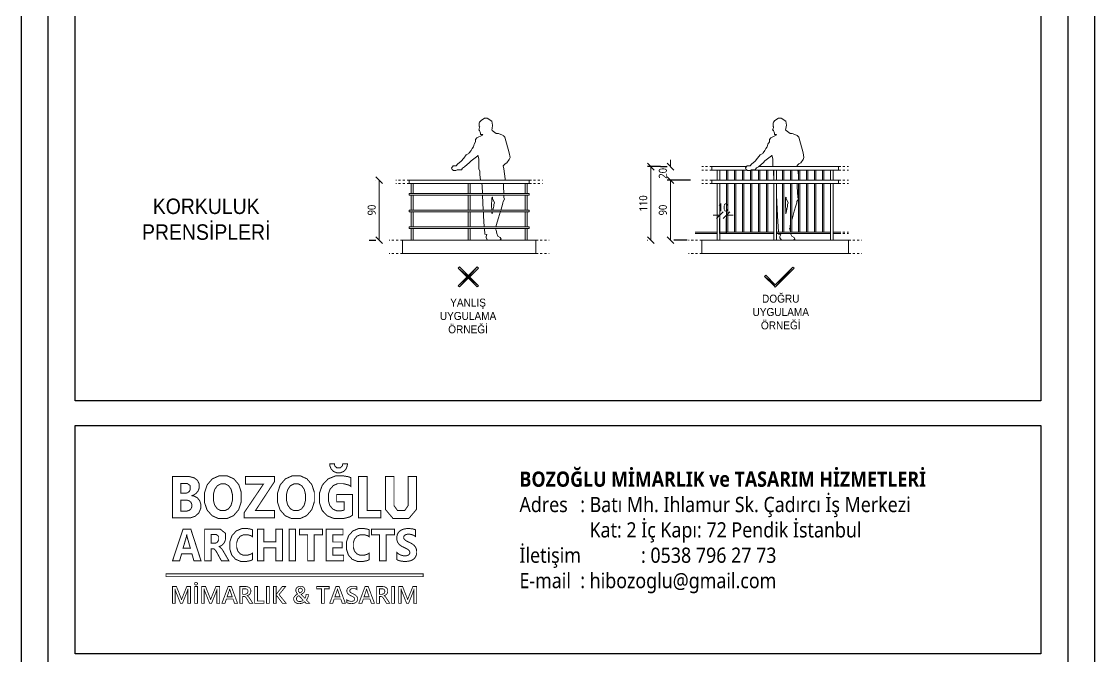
# Model space of a CAD drawing. Header units: metres. Extents: x 14968 to 56958, y -40276 to -31129.
# Drawn here: x 14968 to 16968, y -37368 to -36185 of the extents above; entities that cross this region are included whole.
import ezdxf

# ---------------------------------------------------------------- set-up
doc = ezdxf.new("R2010")
doc.units = ezdxf.units.M
doc.linetypes.add('JIS_02_1.2', pattern=[64.008, 32.004, -32.004])
doc.layers.get('0').update_dxf_attribs({"lineweight": 13})
doc.layers.get('Defpoints').update_dxf_attribs({"lineweight": 9})
for name, color, linetype, lineweight in [('A DUVAR', 7, 'Continuous', 25), ('A TEFRİŞ', 252, 'Continuous', 13), ('A YAZI VAZ', 7, 'Continuous', 13), ('A ÖLÇÜ İÇ YATAY', 2, 'Continuous', 9), ('çerçeve-şablon', 145, 'Continuous', 25)]:
    doc.layers.add(name, color=color, linetype=linetype, lineweight=lineweight)
doc.styles.add('HİB ARİAL .9', font='arial.ttf', dxfattribs={"width": 0.9})
doc.styles.add('HİB GENISO .9', font='GENISO.ttf', dxfattribs={"width": 0.9})
doc.styles.add('HİB Segoe Semilight .95', font='segoeuisl.ttf', dxfattribs={"width": 0.9})
doc.dimstyles.new('HİB', dxfattribs={"dimtxt": 12, "dimasz": 18, "dimexe": 5, "dimexo": 30, "dimgap": 5, "dimtad": 1, "dimdec": 0, "dimzin": 0, "dimdsep": 46, "dimtxsty": 'HİB GENISO .9', "dimblk": 'CLOSEDBLANK', "dimtsz": 5, "dimcen": 0.09, "dimclrd": 256, "dimclre": 256, "dimclrt": 256, "dimadec": 0, "dimazin": 0, "dimtfac": 1, "dimtdec": 4, "dimtix": 1, "dimtofl": 0, "dimtmove": 0, "dimatfit": 3, "dimfxl": 30, "dimfxlon": 1, "dimtvp": 1, "dimtolj": 1, "dimtzin": 0, "dimlwd": -1, "dimlwe": -3, "dimarcsym": 0})

# ---------------------------------------------------------------- blocks, each defined once
blk = doc.blocks.new('*D2176')
at = {"layer": 'A ÖLÇÜ İÇ YATAY', "ltscale": 0.5}
for p, q in [((-180.7, 115), (-170.7, 105)), ((-175.7, 110), (-175.7, 120)), ((-170.7, 85), (-180.7, 95)), ((-175.7, 90), (-175.7, 80))]:
    blk.add_line(p, q, dxfattribs=at)
at = {"layer": 'A ÖLÇÜ İÇ YATAY', "lineweight": -3, "ltscale": 0.5}
for p, q in [((-190.4, 110), (-180.7, 110)), ((-153.9, 90), (-180.7, 90))]:
    blk.add_line(p, q, dxfattribs=at)
at = {"layer": 'Defpoints', "color": 0}
for p in [(-175.7, 110), (-160.4, 110), (-123.9, 90)]:
    blk.add_point(p, dxfattribs=at)
at = {"layer": 'A ÖLÇÜ İÇ YATAY', "ltscale": 0.5, "insert": (-186.9, 100), "char_height": 12, "attachment_point": 5, "rotation": 89.9995, "style": 'HİB Segoe Semilight .95'}
blk.add_mtext('\\A1;20', dxfattribs=at)
blk = doc.blocks.new('_ClosedBlank')
at = {"color": 0, "linetype": 'ByBlock', "lineweight": -2}
for p, q in [((-1, 0.166667), (0, 0)), ((-1, 0.166667), (-1, -0.166667)), ((0, 0), (-1, -0.166667))]:
    blk.add_line(p, q, dxfattribs=at)
blk = doc.blocks.new('*D2177')
at = {"layer": 'A ÖLÇÜ İÇ YATAY', "ltscale": 0.5}
for p, q in [((-170.7, 85), (-180.7, 95)), ((-175.7, 0), (-175.7, 90)), ((-180.7, 5), (-170.7, -5))]:
    blk.add_line(p, q, dxfattribs=at)
at = {"layer": 'A ÖLÇÜ İÇ YATAY', "lineweight": -3, "ltscale": 0.5}
for p, q in [((-145.7, 90), (-180.7, 90)), ((-150.4, 0), (-170.7, 0))]:
    blk.add_line(p, q, dxfattribs=at)
at = {"layer": 'Defpoints', "color": 0}
for p in [(-175.7, 90), (-97, 90), (-180.4, 0)]:
    blk.add_point(p, dxfattribs=at)
at = {"layer": 'A ÖLÇÜ İÇ YATAY', "ltscale": 0.5, "insert": (-186.9, 45), "char_height": 12, "attachment_point": 5, "rotation": 89.9995, "style": 'HİB Segoe Semilight .95'}
blk.add_mtext('\\A1;90', dxfattribs=at)
blk = doc.blocks.new('*D2178')
at = {"layer": 'A ÖLÇÜ İÇ YATAY', "ltscale": 0.5}
for p, q in [((-200.1, 105), (-210.1, 115)), ((-205.1, 0), (-205.1, 110)), ((-210.1, 5), (-200.1, -5))]:
    blk.add_line(p, q, dxfattribs=at)
at = {"layer": 'A ÖLÇÜ İÇ YATAY', "lineweight": -3, "ltscale": 0.5}
for p, q in [((-190.4, 110), (-210.1, 110)), ((-210.4, 0), (-210.1, 0))]:
    blk.add_line(p, q, dxfattribs=at)
at = {"layer": 'Defpoints', "color": 0}
for p in [(-205.1, 110), (-160.4, 110), (-180.4, 0)]:
    blk.add_point(p, dxfattribs=at)
at = {"layer": 'A ÖLÇÜ İÇ YATAY', "ltscale": 0.5, "insert": (-216.3, 55), "char_height": 12, "attachment_point": 5, "rotation": 89.9995, "style": 'HİB Segoe Semilight .95'}
blk.add_mtext('\\A1;110', dxfattribs=at)
blk = doc.blocks.new('*D2179')
at = {"layer": 'A ÖLÇÜ İÇ YATAY', "ltscale": 0.5}
for p, q in [((-101.4, 37.5), (-111.4, 37.5)), ((-106.4, 32.5), (-96.4, 42.5)), ((-86.4, 42.5), (-96.4, 32.5)), ((-91.4, 37.5), (-81.4, 37.5))]:
    blk.add_line(p, q, dxfattribs=at)
at = {"layer": 'A ÖLÇÜ İÇ YATAY', "lineweight": -3, "ltscale": 0.5}
for p, q in [((-101.4, 10), (-101.4, 32.5)), ((-91.4, 10), (-91.4, 32.5))]:
    blk.add_line(p, q, dxfattribs=at)
at = {"layer": 'Defpoints', "color": 0}
for p in [(-101.4, 40), (-91.4, 40), (-91.4, 37.5)]:
    blk.add_point(p, dxfattribs=at)
at = {"layer": 'A ÖLÇÜ İÇ YATAY', "ltscale": 0.5, "insert": (-96.4, 48.8), "char_height": 12, "attachment_point": 5, "style": 'HİB Segoe Semilight .95'}
blk.add_mtext('\\A1;10', dxfattribs=at)
blk = doc.blocks.new('*D2181')
at = {"layer": 'A ÖLÇÜ İÇ YATAY', "ltscale": 0.5}
for p, q in [((-539.6, -95), (-549.6, -85)), ((-544.6, -180), (-544.6, -90)), ((-549.6, -175), (-539.6, -185))]:
    blk.add_line(p, q, dxfattribs=at)
at = {"layer": 'A ÖLÇÜ İÇ YATAY', "lineweight": -3, "ltscale": 0.5}
for p, q in [((-549.6, -90), (-549.6, -90)), ((-559.6, -180), (-549.6, -180))]:
    blk.add_line(p, q, dxfattribs=at)
at = {"layer": 'Defpoints', "color": 0}
for p in [(-544.6, -90), (-519.6, -90), (-529.6, -180)]:
    blk.add_point(p, dxfattribs=at)
at = {"layer": 'A ÖLÇÜ İÇ YATAY', "ltscale": 0.5, "insert": (-555.8, -135), "char_height": 12, "attachment_point": 5, "rotation": 90, "style": 'HİB Segoe Semilight .95'}
blk.add_mtext('\\A1;90', dxfattribs=at)
blk = doc.blocks.new('1A')
at = {"layer": 'A DUVAR', "const_width": 0.726}
for points in [[(16.67, 0), (15.07, 5.27), (7.07, 5.27), (5.49, 0), (0, 0), (8.19, 23.68), (14.2, 23.68), (22.2, 0)], [(38.06, 0), (34.56, 6.09), (34.36, 6.44), (33.99, 7.06), (33.8, 7.33), (33.62, 7.6), (33.26, 8.07), (33.08, 8.26), (32.89, 8.46), (32.51, 8.76), (32.31, 8.86), (32.11, 8.96), (31.67, 9.07), (31.44, 9.07), (30.07, 9.07), (30.07, 0), (25, 0), (25, 23.68), (33.04, 23.68), (37.13, 23.68), (41.22, 20.46), (41.22, 17.24), (41.22, 16.62), (41.04, 15.48), (40.86, 14.95), (40.68, 14.43), (40.17, 13.48), (39.84, 13.06), (39.51, 12.64), (38.72, 11.91), (38.25, 11.61), (37.79, 11.3), (36.75, 10.82), (36.17, 10.65), (36.17, 10.58), (36.42, 10.5), (36.91, 10.23), (37.15, 10.05), (37.38, 9.86), (37.84, 9.43), (38.06, 9.18), (38.28, 8.93), (38.7, 8.4), (38.9, 8.12), (39.1, 7.83), (39.46, 7.27), (39.62, 7), (43.88, 0)], [(57.66, -0.41), (55.67, -0.41), (53.08, -0.41), (49.01, 1.19), (47.53, 2.79), (46.05, 4.39), (44.57, 8.66), (44.57, 11.33), (44.57, 14.17), (46.23, 18.77), (47.9, 20.54), (49.57, 22.31), (53.89, 24.07), (56.55, 24.07), (58.2, 24.07), (60.97, 23.64), (62.1, 23.2), (62.1, 18.06), (60.97, 18.77), (58.4, 19.48), (56.96, 19.48), (55.37, 19.48), (52.82, 18.44), (51.84, 17.39), (50.87, 16.34), (49.9, 13.5), (49.9, 11.71), (49.9, 9.99), (50.82, 7.25), (51.73, 6.23), (52.65, 5.21), (55.12, 4.19), (56.68, 4.19), (58.16, 4.19), (60.87, 4.95), (62.1, 5.71), (62.1, 0.84), (60.87, 0.21)], [(80.41, 0), (80.41, 9.64), (71.09, 9.64), (71.09, 0), (66.03, 0), (66.03, 23.68), (71.09, 23.68), (71.09, 14.23), (80.41, 14.23), (80.41, 23.68), (85.49, 23.68), (85.49, 0)], [(90.64, 0), (90.64, 23.68), (95.7, 23.68), (95.7, 0)], [(110.2, 19.34), (110.2, 0), (105.12, 0), (105.12, 19.34), (98.73, 19.34), (98.73, 23.68), (116.61, 23.68), (116.61, 19.34)], [(119.64, 0), (119.64, 23.68), (132.62, 23.68), (132.62, 19.34), (124.71, 19.34), (124.71, 14.07), (132.07, 14.07), (132.07, 9.74), (124.71, 9.74), (124.71, 4.33), (133.13, 4.33), (133.13, 0)], [(135.33, 8.66), (135.33, 11.33), (135.33, 14.17), (137, 18.77), (138.66, 20.54), (140.33, 22.31), (144.65, 24.07), (147.31, 24.07), (148.96, 24.07), (151.74, 23.64), (152.87, 23.2), (152.87, 18.06), (151.74, 18.77), (149.16, 19.48), (147.72, 19.48), (146.14, 19.48), (143.58, 18.44), (142.61, 17.39), (141.64, 16.34), (140.66, 13.5), (140.66, 11.71), (140.66, 9.99), (141.58, 7.25), (142.5, 6.23), (143.42, 5.21), (145.89, 4.19), (147.44, 4.19), (148.92, 4.19), (151.64, 4.95), (152.87, 5.71), (152.87, 0.84), (151.64, 0.21), (148.42, -0.41), (146.44, -0.41), (143.85, -0.41), (139.78, 1.19), (138.29, 2.79), (136.81, 4.39)], [(166.17, 19.34), (166.17, 0), (161.09, 0), (161.09, 19.34), (154.7, 19.34), (154.7, 23.68), (172.58, 23.68), (172.58, 19.34)], [(175.26, 5.59), (176.74, 4.69), (177.54, 4.38), (178.34, 4.08), (179.96, 3.78), (180.77, 3.78), (181.25, 3.78), (182.09, 3.87), (182.44, 3.96), (182.8, 4.05), (183.4, 4.31), (183.64, 4.47), (183.88, 4.63), (184.23, 5.01), (184.35, 5.23), (184.47, 5.44), (184.59, 5.92), (184.59, 6.18), (184.59, 6.52), (184.4, 7.14), (184.21, 7.41), (184.02, 7.69), (183.51, 8.19), (183.18, 8.42), (182.86, 8.65), (182.08, 9.1), (181.64, 9.31), (181.19, 9.53), (180.22, 9.97), (179.71, 10.19), (178.39, 10.77), (176.42, 12.18), (175.78, 13.01), (175.13, 13.85), (174.48, 15.86), (174.48, 17.04), (174.48, 17.97), (174.84, 19.55), (175.19, 20.22), (175.54, 20.88), (176.5, 21.98), (177.11, 22.41), (177.72, 22.84), (179.13, 23.47), (179.93, 23.67), (180.73, 23.87), (182.42, 24.07), (183.31, 24.07), (184.19, 24.07), (185.75, 23.96), (186.43, 23.85), (187.11, 23.74), (188.36, 23.4), (188.93, 23.17), (188.93, 18.23), (188.65, 18.44), (188.03, 18.8), (187.7, 18.96), (187.37, 19.11), (186.68, 19.37), (186.33, 19.48), (185.97, 19.58), (185.27, 19.73), (184.92, 19.78), (184.57, 19.83), (183.91, 19.88), (183.6, 19.88), (183.17, 19.88), (182.38, 19.79), (182.03, 19.71), (181.68, 19.62), (181.08, 19.38), (180.84, 19.22), (180.59, 19.06), (180.22, 18.69), (180.08, 18.47), (179.95, 18.25), (179.82, 17.76), (179.82, 17.49), (179.82, 17.19), (179.97, 16.66), (180.11, 16.42), (180.26, 16.19), (180.69, 15.74), (180.96, 15.53), (181.24, 15.32), (181.9, 14.91), (182.3, 14.7), (182.69, 14.5), (183.57, 14.08), (184.07, 13.87), (184.74, 13.57), (185.95, 12.94), (186.49, 12.61), (187.03, 12.27), (187.95, 11.52), (188.33, 11.1), (188.72, 10.68), (189.31, 9.71), (189.51, 9.17), (189.71, 8.63), (189.92, 7.37), (189.92, 6.65), (189.92, 5.66), (189.56, 4), (189.21, 3.33), (188.85, 2.65), (187.88, 1.56), (187.27, 1.15), (186.66, 0.73), (185.23, 0.13), (184.42, -0.05), (183.61, -0.23), (181.9, -0.41), (180.99, -0.41), (180.07, -0.41), (178.31, -0.25), (177.47, -0.08), (176.64, 0.08), (175.19, 0.58), (174.58, 0.91), (174.58, 0.91), (174.58, 0.91), (174.58, 6.19)], [(11.5, 17.32), (11.37, 17.77), (11.18, 18.83), (11.12, 19.45), (11, 19.45), (10.96, 18.93), (10.76, 17.9), (10.6, 17.39), (8.16, 9.36), (13.91, 9.36)], [(30.07, 13.09), (32.27, 13.09), (33.08, 13.09), (34.39, 13.59), (34.89, 14.08), (35.39, 14.59), (35.89, 15.84), (35.89, 16.58), (35.89, 18.13), (34.13, 19.68), (32.36, 19.68), (30.07, 19.68)]]:
    blk.add_lwpolyline(points, close=True, dxfattribs=at)
blk = doc.blocks.new('11A')
at = {"layer": 'A DUVAR', "const_width": 0.732}
for points in [[(136.41, 38.74), (135.37, 36.34), (134.44, 35.45), (133.52, 34.56), (131.1, 33.66), (129.6, 33.66), (128.11, 33.66), (125.68, 34.58), (124.74, 35.5), (123.8, 36.42), (122.82, 38.8), (122.78, 40.26), (126.43, 40.26), (126.61, 38.81), (128.23, 37.36), (129.68, 37.36), (131.08, 37.36), (132.67, 38.81), (132.86, 40.26), (136.53, 40.26)], [(0, 30.81), (10.65, 30.81), (13.1, 30.81), (16.87, 29.86), (18.18, 28.92), (19.5, 27.97), (20.82, 25.31), (20.82, 23.59), (20.82, 22.34), (20.02, 20.16), (19.21, 19.23), (18.41, 18.29), (16.37, 16.99), (15.12, 16.63), (15.12, 16.54), (16.68, 16.34), (19.18, 15.12), (20.11, 14.11), (21.05, 13.1), (21.98, 10.64), (21.98, 9.19), (21.98, 7.08), (20.54, 3.72), (19.1, 2.48), (17.66, 1.24), (13.74, 0), (11.25, 0), (0, 0)], [(6.59, 18.39), (9.49, 18.39), (10.51, 18.39), (12.12, 18.91), (12.7, 19.43), (13.29, 19.95), (13.88, 21.39), (13.88, 22.3), (13.88, 24), (11.47, 25.69), (9.06, 25.69), (6.59, 25.69)], [(30.99, 29.07), (36.32, 31.32), (39.63, 31.32), (42.77, 31.32), (47.83, 29.16), (49.77, 27), (51.7, 24.84), (53.63, 19.15), (53.63, 15.62), (53.63, 11.99), (51.63, 6.13), (49.62, 3.91), (47.62, 1.69), (42.39, -0.54), (39.16, -0.54), (36.02, -0.54), (30.9, 1.62), (28.92, 3.77), (26.94, 5.92), (24.96, 11.54), (24.96, 15), (24.96, 18.65), (26.97, 24.55), (28.98, 26.81)], [(37.72, 25.35), (34.96, 23.98), (33.94, 22.61), (32.92, 21.24), (31.9, 17.62), (31.9, 15.36), (31.9, 13.07), (32.92, 9.45), (33.94, 8.12), (34.96, 6.79), (37.63, 5.46), (39.29, 5.46), (40.99, 5.46), (43.7, 6.75), (44.7, 8.05), (45.7, 9.34), (46.7, 12.93), (46.7, 15.23), (46.7, 17.63), (45.73, 21.35), (44.76, 22.69), (43.79, 24.02), (41.13, 25.35), (39.45, 25.35)], [(57.06, 30.81), (79.51, 30.81), (79.51, 26.92), (64.84, 5.63), (79.55, 5.63), (79.55, 0), (55.98, 0), (55.98, 4), (70.98, 25.16), (57.06, 25.16)], [(88.05, 29.07), (93.38, 31.32), (96.7, 31.32), (99.83, 31.32), (104.9, 29.16), (106.83, 27), (108.76, 24.84), (110.7, 19.15), (110.7, 15.62), (110.7, 11.99), (108.69, 6.13), (106.69, 3.91), (104.68, 1.69), (99.45, -0.54), (96.23, -0.54), (93.08, -0.54), (87.96, 1.62), (85.98, 3.77), (84, 5.92), (82.02, 11.54), (82.02, 15), (82.02, 18.65), (84.03, 24.55), (86.04, 26.81)], [(100.76, 6.75), (101.76, 8.05), (102.76, 9.34), (103.76, 12.93), (103.76, 15.23), (103.76, 17.63), (102.79, 21.35), (101.82, 22.69), (100.85, 24.02), (98.2, 25.35), (96.51, 25.35), (94.78, 25.35), (92.02, 23.98), (91, 22.61), (89.98, 21.24), (88.96, 17.62), (88.96, 15.36), (88.96, 13.07), (89.98, 9.45), (91, 8.12), (92.02, 6.79), (94.7, 5.46), (96.35, 5.46), (98.05, 5.46)], [(138.43, 0.76), (133.11, -0.54), (129.92, -0.54), (126.39, -0.54), (120.82, 1.52), (118.79, 3.58), (116.75, 5.63), (114.72, 11.3), (114.72, 14.91), (114.72, 18.54), (116.94, 24.46), (119.17, 26.75), (121.39, 29.03), (127.31, 31.32), (131, 31.32), (133.33, 31.32), (137.43, 30.65), (139.21, 29.97), (139.21, 23.46), (137.51, 24.49), (133.37, 25.52), (130.92, 25.52), (128.87, 25.52), (125.53, 24.12), (124.24, 22.72), (122.95, 21.32), (121.66, 17.57), (121.66, 15.23), (121.66, 12.86), (122.81, 9.18), (123.97, 7.88), (125.13, 6.58), (128.26, 5.28), (130.23, 5.28), (131.41, 5.28), (133.29, 5.64), (133.98, 5.99), (133.98, 12.01), (128.13, 12.01), (128.13, 17.55), (140.58, 17.55), (140.58, 2.06)], [(145.27, 30.81), (151.86, 30.81), (151.86, 5.63), (162.7, 5.63), (162.7, 0), (145.27, 0)], [(166.29, 30.81), (172.9, 30.81), (172.9, 12.93), (172.9, 9.19), (175.68, 5.46), (178.45, 5.46), (181.18, 5.46), (183.9, 9.07), (183.9, 12.67), (183.9, 30.81), (190.5, 30.81), (190.5, 13.34), (190.5, 6.4), (184.35, -0.54), (178.21, -0.54), (172.25, -0.54), (166.29, 6.24), (166.29, 13.02)], [(6.59, 5.11), (10.16, 5.11), (11.31, 5.11), (13.1, 5.67), (13.75, 6.23), (14.39, 6.79), (15.04, 8.31), (15.04, 9.28), (15.04, 10.2), (14.4, 11.65), (13.77, 12.18), (13.13, 12.71), (11.35, 13.23), (10.2, 13.23), (6.59, 13.23)]]:
    blk.add_lwpolyline(points, close=True, dxfattribs=at)
blk = doc.blocks.new('KAPAK LOGOSU')
at = {"layer": 'A DUVAR', "const_width": 0.6}
for points in [[(-4.9, 22.01), (186.9, 22.01), (186.9, 19.91), (-4.9, 19.91)], [(11.37, 0), (11.37, 8.09), (11.37, 8.59), (11.43, 9.8), (11.49, 10.52), (11.45, 10.52), (11.36, 10.11), (11.19, 9.52), (11.11, 9.34), (7.38, 0), (5.95, 0), (2.21, 9.27), (2.14, 9.48), (1.97, 10.1), (1.88, 10.52), (1.85, 10.52), (1.88, 10.15), (1.92, 8.92), (1.92, 8.07), (1.92, 0), (0, 0), (0, 12.5), (2.92, 12.5), (6.21, 4.18), (6.39, 3.7), (6.64, 2.98), (6.69, 2.75), (6.74, 2.75), (6.9, 3.24), (7.16, 3.97), (7.26, 4.21), (10.61, 12.5), (13.42, 12.5), (13.42, 0)], [(17.31, 13.65), (16.93, 13.8), (16.77, 13.94), (16.62, 14.09), (16.46, 14.45), (16.46, 14.66), (16.46, 14.87), (16.61, 15.22), (16.77, 15.37), (16.93, 15.51), (17.31, 15.65), (17.53, 15.65), (17.75, 15.65), (18.13, 15.51), (18.29, 15.37), (18.44, 15.23), (18.6, 14.87), (18.6, 14.66), (18.6, 14.45), (18.44, 14.09), (18.29, 13.95), (18.13, 13.8), (17.75, 13.65), (17.53, 13.65)], [(16.49, 0), (16.49, 12.5), (18.63, 12.5), (18.63, 0)], [(23.92, 9.27), (23.84, 9.48), (23.67, 10.1), (23.59, 10.52), (23.55, 10.52), (23.59, 10.15), (23.62, 8.92), (23.62, 8.07), (23.62, 0), (21.7, 0), (21.7, 12.5), (24.62, 12.5), (27.91, 4.18), (28.1, 3.7), (28.34, 2.98), (28.4, 2.75), (28.44, 2.75), (28.6, 3.24), (28.86, 3.97), (28.96, 4.21), (32.31, 12.5), (35.13, 12.5), (35.13, 0), (33.07, 0), (33.07, 8.09), (33.07, 8.59), (33.13, 9.8), (33.19, 10.52), (33.16, 10.52), (33.06, 10.11), (32.89, 9.52), (32.82, 9.34), (29.09, 0), (27.66, 0)], [(46.2, 0), (45.07, 3.18), (40.16, 3.18), (39.08, 0), (36.81, 0), (41.49, 12.5), (43.83, 12.5), (48.47, 0)], [(42.79, 9.86), (42.75, 9.98), (42.67, 10.37), (42.62, 10.64), (42.59, 10.64), (42.55, 10.39), (42.46, 10), (42.41, 9.86), (40.7, 4.87), (44.52, 4.87)], [(57.42, 0), (55.43, 3.35), (55.29, 3.58), (55.03, 3.97), (54.9, 4.14), (54.77, 4.3), (54.51, 4.57), (54.38, 4.67), (54.24, 4.78), (53.95, 4.93), (53.8, 4.98), (53.64, 5.03), (53.29, 5.07), (53.09, 5.07), (52.26, 5.07), (52.26, 0), (50.19, 0), (50.19, 12.5), (54.3, 12.5), (54.74, 12.5), (55.55, 12.39), (55.92, 12.29), (56.3, 12.19), (56.94, 11.87), (57.21, 11.66), (57.49, 11.45), (57.92, 10.92), (58.07, 10.6), (58.23, 10.29), (58.38, 9.55), (58.38, 9.13), (58.38, 8.79), (58.28, 8.19), (58.19, 7.91), (58.09, 7.63), (57.81, 7.14), (57.63, 6.93), (57.45, 6.71), (57.01, 6.34), (56.76, 6.19), (56.5, 6.04), (55.93, 5.8), (55.61, 5.72), (55.61, 5.68), (55.78, 5.59), (56.08, 5.38), (56.2, 5.26), (56.33, 5.14), (56.57, 4.91), (56.68, 4.79), (56.8, 4.66), (57.02, 4.39), (57.13, 4.23), (57.24, 4.08), (57.49, 3.72), (57.62, 3.51), (59.85, 0)], [(52.26, 6.76), (53.98, 6.76), (54.22, 6.76), (54.66, 6.83), (54.87, 6.9), (55.07, 6.98), (55.42, 7.19), (55.57, 7.33), (55.72, 7.47), (55.95, 7.81), (56.03, 8.01), (56.11, 8.21), (56.2, 8.66), (56.2, 8.91), (56.2, 9.36), (55.91, 10.06), (55.63, 10.31), (55.35, 10.56), (54.53, 10.82), (54, 10.82), (52.26, 10.82)], [(61.3, 0), (61.3, 12.5), (63.38, 12.5), (63.38, 1.75), (68.22, 1.75), (68.22, 0)], [(70.02, 0), (70.02, 12.5), (72.15, 12.5), (72.15, 0)], [(81.99, 0), (77.64, 5.72), (77.52, 5.88), (77.37, 6.1), (77.34, 6.15), (77.31, 6.15), (77.31, 0), (75.23, 0), (75.23, 12.5), (77.31, 12.5), (77.31, 6.62), (77.34, 6.62), (77.39, 6.72), (77.54, 6.93), (77.64, 7.05), (81.83, 12.5), (84.31, 12.5), (79.41, 6.5), (84.69, 0)], [(93.17, -0.1), (92.8, 0.03), (92.42, 0.15), (91.77, 0.49), (91.5, 0.72), (91.23, 0.94), (90.82, 1.48), (90.67, 1.8), (90.53, 2.11), (90.38, 2.81), (90.38, 3.19), (90.38, 4.27), (91.81, 6.08), (93.24, 6.82), (92.58, 7.63), (91.92, 9.08), (91.92, 9.71), (91.92, 10.04), (92.05, 10.64), (92.18, 10.91), (92.31, 11.19), (92.67, 11.66), (92.9, 11.86), (93.13, 12.06), (93.68, 12.37), (94, 12.48), (94.32, 12.6), (95.02, 12.71), (95.4, 12.71), (95.76, 12.71), (96.42, 12.61), (96.71, 12.51), (97.01, 12.41), (97.51, 12.13), (97.72, 11.95), (97.93, 11.77), (98.25, 11.35), (98.37, 11.1), (98.48, 10.85), (98.59, 10.32), (98.59, 10.03), (98.59, 9.75), (98.52, 9.24), (98.45, 9.01), (98.38, 8.78), (98.15, 8.35), (97.99, 8.15), (97.83, 7.95), (97.41, 7.57), (97.15, 7.38), (96.89, 7.2), (96.26, 6.83), (95.88, 6.65), (96.23, 6.28), (96.92, 5.54), (97.27, 5.18), (97.62, 4.81), (98.33, 4.07), (98.7, 3.7), (98.79, 3.84), (98.96, 4.16), (99.03, 4.33), (99.11, 4.51), (99.24, 4.87), (99.29, 5.06), (99.35, 5.26), (99.43, 5.65), (99.46, 5.86), (99.49, 6.06), (99.52, 6.46), (99.52, 6.66), (101.29, 6.66), (101.29, 5.46), (100.54, 3.36), (99.78, 2.47), (99.97, 2.26), (100.47, 1.74), (100.77, 1.44), (101.07, 1.13), (101.77, 0.41), (102.17, -0.01), (99.6, -0.01), (98.46, 1.2), (98.27, 1.04), (97.86, 0.74), (97.63, 0.61), (97.4, 0.47), (96.92, 0.25), (96.66, 0.16), (96.41, 0.07), (95.88, -0.07), (95.6, -0.12), (95.33, -0.17), (94.77, -0.22), (94.5, -0.22), (94.02, -0.22)], [(93.85, 10.22), (93.79, 9.91), (93.79, 9.74), (93.79, 9.34), (94.36, 8.3), (94.93, 7.66), (95.85, 8.13), (96.77, 9.24), (96.77, 9.88), (96.77, 10.02), (96.72, 10.29), (96.66, 10.42), (96.61, 10.54), (96.46, 10.76), (96.37, 10.86), (96.28, 10.95), (96.06, 11.1), (95.94, 11.15), (95.82, 11.21), (95.56, 11.26), (95.42, 11.26), (95.24, 11.26), (94.9, 11.21), (94.75, 11.15), (94.6, 11.1), (94.34, 10.94), (94.24, 10.84), (94.13, 10.74), (93.97, 10.49), (93.91, 10.36)], [(113.15, 10.74), (113.15, 0), (111.07, 0), (111.07, 10.74), (107.49, 10.74), (107.49, 12.5), (116.74, 12.5), (116.74, 10.74)], [(126.56, 0), (125.44, 3.18), (120.52, 3.18), (119.44, 0), (117.18, 0), (121.86, 12.5), (124.19, 12.5), (128.84, 0)], [(123.16, 9.86), (123.12, 9.98), (123.03, 10.37), (122.99, 10.64), (122.95, 10.64), (122.92, 10.39), (122.83, 10), (122.78, 9.86), (121.06, 4.87), (124.89, 4.87)], [(129.98, 2.63), (130.12, 2.5), (130.47, 2.27), (130.66, 2.16), (130.86, 2.06), (131.28, 1.88), (131.51, 1.81), (131.73, 1.74), (132.17, 1.63), (132.39, 1.59), (132.62, 1.55), (133.03, 1.51), (133.21, 1.51), (133.87, 1.51), (134.84, 1.73), (135.16, 1.94), (135.48, 2.16), (135.8, 2.79), (135.8, 3.21), (135.8, 3.43), (135.7, 3.82), (135.59, 3.98), (135.48, 4.14), (135.18, 4.44), (134.99, 4.58), (134.8, 4.71), (134.35, 4.97), (134.09, 5.09), (133.83, 5.22), (133.27, 5.48), (132.98, 5.61), (132.66, 5.78), (132.07, 6.13), (131.79, 6.3), (131.52, 6.48), (131.04, 6.86), (130.84, 7.07), (130.64, 7.28), (130.32, 7.76), (130.2, 8.03), (130.09, 8.29), (129.97, 8.92), (129.97, 9.27), (129.97, 9.71), (130.17, 10.48), (130.37, 10.8), (130.57, 11.13), (131.09, 11.66), (131.41, 11.88), (131.74, 12.09), (132.48, 12.4), (132.89, 12.5), (133.31, 12.61), (134.15, 12.71), (134.58, 12.71), (135.56, 12.71), (136.99, 12.49), (137.44, 12.26), (137.44, 10.22), (136.91, 10.6), (135.54, 10.98), (134.7, 10.98), (134.47, 10.98), (134.01, 10.94), (133.78, 10.9), (133.56, 10.85), (133.15, 10.71), (132.97, 10.61), (132.78, 10.51), (132.49, 10.25), (132.38, 10.09), (132.26, 9.94), (132.15, 9.56), (132.15, 9.34), (132.15, 9.13), (132.24, 8.76), (132.32, 8.61), (132.41, 8.46), (132.67, 8.18), (132.83, 8.05), (133, 7.93), (133.41, 7.68), (133.65, 7.56), (133.9, 7.44), (134.46, 7.18), (134.77, 7.04), (135.1, 6.87), (135.72, 6.52), (136.01, 6.33), (136.3, 6.14), (136.81, 5.73), (137.03, 5.5), (137.25, 5.27), (137.6, 4.77), (137.72, 4.49), (137.85, 4.22), (137.98, 3.59), (137.98, 3.23), (137.98, 2.76), (137.79, 1.96), (137.6, 1.63), (137.41, 1.3), (136.89, 0.77), (136.57, 0.57), (136.24, 0.36), (135.49, 0.07), (135.07, -0.03), (134.65, -0.12), (133.75, -0.21), (133.28, -0.21), (133.13, -0.21), (132.74, -0.19), (132.51, -0.16), (132.28, -0.14), (131.81, -0.07), (131.58, -0.02), (131.34, 0.02), (130.88, 0.14), (130.67, 0.2), (130.46, 0.27), (130.11, 0.41), (129.98, 0.5)], [(148.27, 0), (147.14, 3.18), (142.23, 3.18), (141.15, 0), (138.88, 0), (143.56, 12.5), (145.9, 12.5), (150.54, 0)], [(144.86, 9.86), (144.82, 9.98), (144.74, 10.37), (144.69, 10.64), (144.66, 10.64), (144.62, 10.39), (144.53, 10), (144.48, 9.86), (142.77, 4.87), (146.59, 4.87)], [(159.49, 0), (157.5, 3.35), (157.36, 3.58), (157.1, 3.97), (156.97, 4.14), (156.84, 4.3), (156.58, 4.57), (156.45, 4.67), (156.31, 4.78), (156.02, 4.93), (155.87, 4.98), (155.71, 5.03), (155.36, 5.07), (155.16, 5.07), (154.33, 5.07), (154.33, 0), (152.26, 0), (152.26, 12.5), (156.37, 12.5), (156.81, 12.5), (157.62, 12.39), (157.99, 12.29), (158.37, 12.19), (159.01, 11.87), (159.28, 11.66), (159.56, 11.45), (159.99, 10.92), (160.14, 10.6), (160.3, 10.29), (160.45, 9.55), (160.45, 9.13), (160.45, 8.79), (160.35, 8.19), (160.26, 7.91), (160.16, 7.63), (159.88, 7.14), (159.7, 6.93), (159.52, 6.71), (159.08, 6.34), (158.83, 6.19), (158.57, 6.04), (158, 5.8), (157.68, 5.72), (157.68, 5.68), (157.85, 5.59), (158.15, 5.38), (158.27, 5.26), (158.4, 5.14), (158.64, 4.91), (158.75, 4.79), (158.87, 4.66), (159.09, 4.39), (159.2, 4.23), (159.31, 4.08), (159.56, 3.72), (159.69, 3.51), (161.92, 0)], [(154.33, 6.76), (156.05, 6.76), (156.29, 6.76), (156.73, 6.83), (156.94, 6.9), (157.14, 6.98), (157.49, 7.19), (157.64, 7.33), (157.79, 7.47), (158.02, 7.81), (158.1, 8.01), (158.18, 8.21), (158.27, 8.66), (158.27, 8.91), (158.27, 9.36), (157.98, 10.06), (157.7, 10.31), (157.42, 10.56), (156.6, 10.82), (156.07, 10.82), (154.33, 10.82)], [(163.36, 0), (163.36, 12.5), (165.5, 12.5), (165.5, 0)], [(179.94, 0), (179.94, 8.09), (179.94, 8.59), (180, 9.8), (180.06, 10.52), (180.03, 10.52), (179.93, 10.11), (179.76, 9.52), (179.69, 9.34), (175.96, 0), (174.53, 0), (170.79, 9.27), (170.71, 9.48), (170.55, 10.1), (170.46, 10.52), (170.42, 10.52), (170.46, 10.15), (170.49, 8.92), (170.49, 8.07), (170.49, 0), (168.58, 0), (168.58, 12.5), (171.5, 12.5), (174.78, 4.18), (174.97, 3.7), (175.21, 2.98), (175.27, 2.75), (175.31, 2.75), (175.48, 3.24), (175.74, 3.97), (175.84, 4.21), (179.18, 12.5), (182, 12.5), (182, 0)], [(93.74, 5.49), (93.05, 4.96), (92.83, 4.67), (92.62, 4.39), (92.41, 3.73), (92.41, 3.35), (92.41, 3.12), (92.5, 2.7), (92.58, 2.51), (92.67, 2.33), (92.9, 2.01), (93.05, 1.88), (93.2, 1.75), (93.55, 1.55), (93.75, 1.48), (93.95, 1.41), (94.39, 1.34), (94.63, 1.34), (95.45, 1.34), (96.84, 1.84), (97.41, 2.34), (96.9, 2.86), (95.3, 4.56), (94.22, 5.74)]]:
    blk.add_lwpolyline(points, close=True, dxfattribs=at)
at = {"layer": 'A DUVAR', "xscale": 0.954980113387784, "zscale": 0.954980113387784, "rotation": 359.9999999999997}
blk.add_blockref('11A', (0, 63.61), dxfattribs=at)
at = {"layer": 'A DUVAR', "xscale": 0.9583045422750148, "zscale": 0.9583045422750147}
blk.add_blockref('1A', (0, 31.61), dxfattribs=at)
blk = doc.blocks.new('Man 2')
at = {"layer": 'A TEFRİŞ', "linetype": 'Continuous'}
for p, q in [((-20.8, 169.6), (-21.6, 170.4)), ((-21, 164.5), (-21.2, 164.4)), ((-2.8, 165.4), (-2.4, 167.3)), ((-2, 164.2), (-2.8, 165.4)), ((2, 161.2), (-2, 164.2)), ((3.9, 159.7), (2, 161.2)), ((7.2, 159.7), (3.9, 159.7)), ((11, 158.2), (7.2, 159.7)), ((14.7, 156.7), (11, 158.2)), ((15.5, 155.7), (14.7, 156.7)), ((-23.9, 126.2), (-33.8, 118.8)), ((-56.7, 104.3), (-54.6, 105.4)), ((-2, 64.2), (-1.8, 64.4)), ((-2.4, 39.2), (-2.7, 40.4)), ((2.9, 16.8), (2.9, 17.3))]:
    blk.add_line(p, q, dxfattribs=at)
for points in [[(-2.4, 167.3), (-1.6, 172.4), (-2.5, 178.3), (-9.6, 182.7), (-13.7, 182.7), (-18.8, 179.4), (-21.2, 176.5), (-21.6, 175.3), (-21.6, 170.4)], [(-21.2, 164.4), (-19.6, 160), (-19.6, 158.2), (-16.3, 158.2), (-16.8, 157.1), (-25.1, 153), (-27, 150.8), (-27, 147.1), (-29.4, 143.8), (-30.4, 139.7), (-32.3, 137.3), (-33.9, 134), (-36.4, 130.5), (-37.1, 129.7), (-41, 127.6), (-44.8, 122.9), (-48.5, 118.4), (-54.2, 113.9), (-56.2, 111.2)], [(-20.8, 169.6), (-21, 168.5), (-22.3, 164.9), (-21, 164.5)], [(15.5, 155.7), (16.8, 154.2), (23.3, 130.7), (24.7, 123.6), (23.3, 120.5), (19.8, 115.8), (17.2, 114.4), (14.3, 111.5), (14.6, 110)], [(-33.8, 118.8), (-36.1, 116.2), (-43.6, 109.9), (-46.5, 108), (-48.3, 105.3), (-51.2, 105.2), (-54.2, 105.2), (-54.6, 105.4)], [(-21.9, 110), (-21.9, 121.6), (-23.5, 127.1), (-23.9, 126.2)], [(-56.2, 111.2), (-60.6, 111.2), (-63.2, 108), (-62, 105.9), (-60, 104.5), (-56.7, 104.1), (-56.7, 104.3)], [(-20.4, 94.9), (-20.9, 98.3), (-20.9, 103.4), (-21.3, 105)], [(15.4, 105), (16.6, 97.2)], [(-19.8, 90), (-19.8, 90)], [(14.6, 85), (14.6, 80.1), (15.5, 63.7), (16.3, 61.1), (14.1, 57.8), (13.9, 56), (12.7, 51.1), (10.2, 43.1), (7.4, 33.3), (6.6, 30.4)], [(-13.5, 12), (-15.1, 36.4), (-16.4, 67.2)], [(-2, 64.2), (-2.8, 63.3), (-3, 50.1), (-2.7, 46.4), (-2.7, 40.4)], [(-1.8, 64.4), (-1.8, 62.3), (1.2, 56), (0.1, 53.5), (0.1, 50.9), (-2.4, 39.2)], [(4.6, 23.8), (4, 21.9), (4, 17.4), (2.9, 17.3)], [(4.4, 12), (3.9, 14.9), (2.9, 16.8)], [(-10.2, 8.2), (-13.3, 9), (-13.4, 10)], [(-10.2, 8.2), (-11.4, 5.5), (-11.4, 3.5), (-9.2, 0), (-5.1, 0), (0, 0), (8.6, 0), (11.2, 1.6), (10, 3.7), (6.5, 6.1), (4.7, 9.8), (4.7, 10)]]:
    blk.add_lwpolyline(points, dxfattribs=at)
at = {"layer": 'A YAZI VAZ', "linetype": 'JIS_02_1.2', "ltscale": 0.1}
for p, q in [((-113.4, 110), (-128.4, 110)), ((-113.4, 105), (-128.4, 105)), ((76.6, 110), (91.6, 110)), ((76.6, 105), (91.6, 105)), ((-113.4, 90), (-128.4, 90)), ((-113.4, 85), (-128.4, 85)), ((76.6, 90), (91.6, 90)), ((76.6, 85), (91.6, 85)), ((76.6, 12), (91.6, 12)), ((76.6, 10), (91.6, 10)), ((-128.4, 0), (-148.4, 0)), ((91.6, 0), (111.6, 0)), ((-128.4, -20), (-148.4, -20)), ((91.6, -20), (111.6, -20))]:
    blk.add_line(p, q, dxfattribs=at)
at = {"layer": 'A YAZI VAZ', "ltscale": 0.5}
for p, q in [((-138.4, 12), (-105.4, 12)), ((-138.4, 10), (-105.4, 10)), ((-101.4, 12), (-20.4, 12)), ((-101.4, 10), (-20.4, 10)), ((-16.4, 12), (64.6, 12)), ((-16.4, 10), (64.6, 10)), ((68.6, 12), (76.6, 12)), ((68.6, 10), (76.6, 10)), ((8.1, -40.4), (-18.4, -70.5)), ((-34.3, -54.6), (-18.4, -66.9))]:
    blk.add_line(p, q, dxfattribs=at)
for points in [[(-60.8, 105), (-113.4, 105), (-113.4, 110), (-61.6, 110)], [(-43.5, 110), (76.6, 110), (76.6, 105), (-55.4, 105)]]:
    blk.add_lwpolyline(points, dxfattribs=at)
for points in [[(-101.4, 105), (-101.4, 90), (-105.4, 90), (-105.4, 105)], [(-89.4, 105), (-89.4, 90), (-91.4, 90), (-91.4, 105)], [(-77.4, 105), (-77.4, 90), (-79.4, 90), (-79.4, 105)], [(-65.4, 105), (-65.4, 90), (-67.4, 90), (-67.4, 105)], [(-53.4, 105), (-53.4, 90), (-55.4, 90), (-55.4, 105)], [(-41.4, 105), (-41.4, 90), (-43.4, 90), (-43.4, 105)], [(-29.4, 105), (-29.4, 90), (-31.4, 90), (-31.4, 105)], [(-16.4, 105), (-16.4, 90), (-20.4, 90), (-20.4, 105)], [(-5.4, 105), (-5.4, 90), (-7.4, 90), (-7.4, 105)], [(6.6, 105), (6.6, 90), (4.6, 90), (4.6, 105)], [(18.6, 105), (18.6, 90), (16.6, 90), (16.6, 105)], [(30.6, 105), (30.6, 90), (28.6, 90), (28.6, 105)], [(42.6, 105), (42.6, 90), (40.6, 90), (40.6, 105)], [(54.6, 105), (54.6, 90), (52.6, 90), (52.6, 105)], [(68.6, 105), (68.6, 90), (64.6, 90), (64.6, 105)], [(-113.4, 90), (76.6, 90), (76.6, 85), (-113.4, 85)], [(-101.4, 85), (-101.4, 0), (-105.4, 0), (-105.4, 85)], [(-89.4, 85), (-89.4, 12), (-91.4, 12), (-91.4, 85)], [(-77.4, 85), (-77.4, 12), (-79.4, 12), (-79.4, 85)], [(-65.4, 85), (-65.4, 12), (-67.4, 12), (-67.4, 85)], [(-53.4, 85), (-53.4, 12), (-55.4, 12), (-55.4, 85)], [(-41.4, 85), (-41.4, 12), (-43.4, 12), (-43.4, 85)], [(-29.4, 85), (-29.4, 12), (-31.4, 12), (-31.4, 85)], [(-16.4, 85), (-16.4, 0), (-20.4, 0), (-20.4, 85)], [(-5.4, 85), (-5.4, 12), (-7.4, 12), (-7.4, 85)], [(6.6, 85), (6.6, 12), (4.6, 12), (4.6, 85)], [(18.6, 85), (18.6, 12), (16.6, 12), (16.6, 85)], [(30.6, 85), (30.6, 12), (28.6, 12), (28.6, 85)], [(42.6, 85), (42.6, 12), (40.6, 12), (40.6, 85)], [(54.6, 85), (54.6, 12), (52.6, 12), (52.6, 85)], [(68.6, 85), (68.6, 0), (64.6, 0), (64.6, 85)], [(-128.4, 0), (91.6, 0), (91.6, -20), (-128.4, -20)], [(9.9, -42.2), (-18.4, -70.5), (-20.2, -68.7), (8.1, -40.4)], [(-32.5, -52.8), (-18.4, -66.9), (-20.2, -68.7), (-34.3, -54.6)]]:
    blk.add_lwpolyline(points, close=True, dxfattribs=at)
at = {"layer": 'A YAZI VAZ', "ltscale": 100, "insert": (-63.5, -81.8), "char_height": 12, "width": 106.811, "attachment_point": 1, "rotation": 359.9995, "style": 'HİB ARİAL .9'}
blk.add_mtext('\\pxqc;DOĞRU\\PUYGULAMA\\PÖRNEĞİ\\P\\pxqj;', dxfattribs=at)
at = {"layer": 'A ÖLÇÜ İÇ YATAY', "ltscale": 0.5}
for base, p1, p2, picture, middle in [((-205.1, 110), (-180.4, 0), (-160.4, 110), '*D2178', (-216.3, 55)), ((-175.7, 110), (-123.9, 90), (-160.4, 110), '*D2176', (-186.9, 100)), ((-175.7, 90), (-180.4, 0), (-97, 90), '*D2177', (-186.9, 45))]:
    dim = blk.add_linear_dim(base=base, p1=p1, p2=p2, angle=89.9995, dimstyle='HİB', override={"dimtxt": 12, "dimtxsty": 'HİB Segoe Semilight .95'}, dxfattribs=at)
    dim.commit()
    dim.dimension.update_dxf_attribs({"geometry": picture, "text_midpoint": middle})
dim = blk.add_linear_dim(base=(-91.4, 37.5), p1=(-101.4, 40), p2=(-91.4, 40), dimstyle='HİB', override={"dimtxt": 12, "dimtxsty": 'HİB Segoe Semilight .95'}, dxfattribs=at)
dim.commit()
dim.dimension.update_dxf_attribs({"geometry": '*D2179', "text_midpoint": (-96.4, 48.8)})
blk = doc.blocks.new('Man 01')
at = {"layer": 'A TEFRİŞ', "linetype": 'Continuous'}
for p, q in [((-393.7, -10.4), (-394.6, -9.6)), ((-393.9, -15.5), (-394.1, -15.6)), ((-375.7, -14.6), (-375.3, -12.7)), ((-374.9, -15.8), (-375.7, -14.6)), ((-371, -18.8), (-374.9, -15.8)), ((-369, -20.3), (-371, -18.8)), ((-365.7, -20.3), (-369, -20.3)), ((-362, -21.8), (-365.7, -20.3)), ((-358.2, -23.3), (-362, -21.8)), ((-357.4, -24.3), (-358.2, -23.3)), ((-396.8, -53.8), (-406.7, -61.2)), ((-429.6, -75.7), (-427.5, -74.6)), ((-374.9, -115.7), (-374.7, -115.6)), ((-375.3, -140.8), (-375.6, -139.6)), ((-370, -163.2), (-370, -162.7))]:
    blk.add_line(p, q, dxfattribs=at)
for points in [[(-375.3, -12.7), (-374.5, -7.6), (-375.5, -1.7), (-382.5, 2.7), (-386.6, 2.7), (-391.7, -0.6), (-394.1, -3.5), (-394.6, -4.7), (-394.6, -9.6)], [(-394.1, -15.6), (-392.5, -20), (-392.5, -21.8), (-389.2, -21.8), (-389.8, -22.9), (-398, -27), (-400, -29.2), (-400, -32.9), (-402.3, -36.2), (-403.3, -40.3), (-405.2, -42.7), (-406.8, -46), (-409.4, -49.5), (-410, -50.3), (-414, -52.4), (-417.7, -57.1), (-421.4, -61.6), (-427.1, -66.1), (-429.2, -68.8)], [(-393.7, -10.4), (-393.9, -11.5), (-395.3, -15.1), (-393.9, -15.5)], [(-357.4, -24.3), (-356.1, -25.8), (-349.6, -49.3), (-348.2, -56.4), (-349.6, -59.5), (-353.1, -64.2), (-355.7, -65.6), (-358.6, -68.5), (-357.8, -73), (-355.5, -88.3), (-355.5, -90)], [(-406.7, -61.2), (-409.1, -63.8), (-416.5, -70.1), (-419.4, -72), (-421.2, -74.7), (-424.1, -74.8), (-427.1, -74.8), (-427.5, -74.6)], [(-392.7, -90), (-393.8, -81.7), (-393.8, -76.6), (-394.9, -73), (-394.9, -58.4), (-396.4, -52.9), (-396.8, -53.8)], [(-429.2, -68.8), (-433.6, -68.8), (-436.1, -72), (-434.9, -74.1), (-433, -75.5), (-429.6, -75.9), (-429.6, -75.7)], [(-389.5, -110), (-390, -98.5), (-390.8, -95.4), (-391.4, -95)], [(-358.3, -95), (-358.3, -99.9), (-357.8, -110)], [(-388.4, -135), (-389.4, -112.5)], [(-357.7, -112.5), (-357.4, -116.3), (-356.7, -118.9), (-358.8, -122.2), (-359, -124), (-360.2, -128.9), (-362.1, -135)], [(-374.9, -115.7), (-375.8, -116.7), (-375.9, -129.9), (-375.6, -133.6), (-375.6, -135)], [(-374.7, -115.6), (-374.7, -117.7), (-371.7, -124), (-372.8, -126.5), (-372.8, -129.1), (-374.1, -135)], [(-387, -160), (-388, -143.6), (-388.3, -137.5)], [(-375.6, -137.5), (-375.6, -139.6)], [(-374.6, -137.5), (-375.3, -140.8)], [(-362.7, -136.9), (-365.5, -146.7), (-368.9, -158.1), (-368.9, -160)], [(-383.1, -171.8), (-386.2, -171), (-386.8, -162.5)], [(-383.1, -171.8), (-384.3, -174.5), (-384.3, -176.5), (-382.1, -180), (-378, -180), (-372.9, -180), (-364.3, -180), (-361.8, -178.4), (-362.9, -176.3), (-366.5, -173.9), (-368.2, -170.2), (-369, -165.1), (-370, -163.2)], [(-368.9, -162.5), (-368.9, -162.6), (-370, -162.7)]]:
    blk.add_lwpolyline(points, dxfattribs=at)
at = {"layer": 'A YAZI VAZ', "linetype": 'JIS_02_1.2', "ltscale": 0.1}
for p, q in [((-499.6, -90), (-519.6, -90)), ((-499.6, -95), (-519.6, -95)), ((-319.6, -90), (-299.6, -90)), ((-319.6, -95), (-299.6, -95)), ((-509.6, -180), (-529.6, -180)), ((-309.6, -180), (-289.6, -180)), ((-509.6, -200), (-529.6, -200)), ((-309.6, -200), (-289.6, -200))]:
    blk.add_line(p, q, dxfattribs=at)
at = {"layer": 'A YAZI VAZ', "ltscale": 0.5}
for p, q in [((-425.9, -221.9), (-395.8, -248.5)), ((-397.6, -220.2), (-424.1, -250.2))]:
    blk.add_line(p, q, dxfattribs=at)
for points in [[(-499.6, -90), (-319.6, -90), (-319.6, -95), (-499.6, -95)], [(-499.6, -110), (-319.6, -110), (-319.6, -112.5), (-499.6, -112.5)], [(-499.6, -135), (-319.6, -135), (-319.6, -137.5), (-499.6, -137.5)], [(-499.6, -160), (-319.6, -160), (-319.6, -162.5), (-499.6, -162.5)], [(-509.6, -180), (-309.6, -180), (-309.6, -200), (-509.6, -200)], [(-424.1, -220.2), (-395.8, -248.5), (-397.6, -250.2), (-425.9, -221.9)], [(-395.8, -221.9), (-424.1, -250.2), (-425.9, -248.5), (-397.6, -220.2)]]:
    blk.add_lwpolyline(points, close=True, dxfattribs=at)
for points in [[(-496.6, -110), (-496.6, -95), (-493.6, -95), (-493.6, -110)], [(-411.1, -110), (-411.1, -95), (-408.1, -95), (-408.1, -110)], [(-322.6, -110), (-322.6, -95), (-325.6, -95), (-325.6, -110)], [(-496.6, -135), (-496.6, -112.5)], [(-493.6, -112.5), (-493.6, -135)], [(-411.1, -135), (-411.1, -112.5)], [(-408.1, -112.5), (-408.1, -135)], [(-325.6, -112.5), (-325.6, -135)], [(-322.6, -135), (-322.6, -112.5)], [(-496.6, -160), (-496.6, -137.5)], [(-493.6, -137.5), (-493.6, -160)], [(-411.1, -160), (-411.1, -137.5)], [(-408.1, -137.5), (-408.1, -160)], [(-325.6, -137.5), (-325.6, -160)], [(-322.6, -160), (-322.6, -137.5)], [(-493.6, -162.5), (-493.6, -180), (-496.6, -180), (-496.6, -162.5)], [(-408.1, -162.5), (-408.1, -180), (-411.1, -180), (-411.1, -162.5)], [(-325.6, -162.5), (-325.6, -180), (-322.6, -180), (-322.6, -162.5)]]:
    blk.add_lwpolyline(points, dxfattribs=at)
at = {"layer": 'A YAZI VAZ', "ltscale": 100, "insert": (-464.7, -267.7), "char_height": 12, "width": 106.811, "attachment_point": 1, "rotation": 359.9995, "style": 'HİB ARİAL .9'}
blk.add_mtext('\\pxqc;YANLIŞ\\PUYGULAMA\\PÖRNEĞİ\\P\\pxqj;', dxfattribs=at)
at = {"layer": 'A ÖLÇÜ İÇ YATAY', "ltscale": 0.5}
dim = blk.add_linear_dim(base=(-544.6, -90), p1=(-529.6, -180), p2=(-519.6, -90), angle=90, dimstyle='HİB', override={"dimtxsty": 'HİB Segoe Semilight .95'}, dxfattribs=at)
dim.commit()
dim.dimension.update_dxf_attribs({"geometry": '*D2181', "text_midpoint": (-555.8, -135)})

msp = doc.modelspace()

# ---------------------------------------------------------------- linework, layer by layer
at = {"layer": 'çerçeve-şablon', "color": 161}
for points in [[(14968.2, -34475.8), (16968.2, -34475.8), (16968.1, -40275.8), (14968.1, -40275.8)], [(16918.2, -34525.8), (16918.1, -40225.8), (15018.1, -40225.8), (15018.2, -34525.8)]]:
    msp.add_lwpolyline(points, close=True, dxfattribs=at)
at = {"layer": 'çerçeve-şablon', "color": 6}
for points in [[(15068.2, -36891.6), (15068.2, -34568), (16868.2, -34568), (16868.2, -36891.6)], [(15068.1, -37362.5), (15068.2, -36937.5), (16868.2, -36937.5), (16868.1, -37362.5)]]:
    msp.add_lwpolyline(points, close=True, dxfattribs=at)

# ---------------------------------------------------------------- block references
at = {"xscale": 1.242871389970087, "yscale": 1.242871389970087, "zscale": 1.242871389970087, "rotation": 1.409803732822731e-05}
msp.add_blockref('Man 01', (16311.7, -36368.3), dxfattribs=at)
at = {"ltscale": 0.5, "xscale": 1.242871389970087, "yscale": 1.242871389970087, "zscale": 1.242871389970087, "rotation": 1.409803732822731e-05}
msp.add_blockref('Man 2', (16395.9, -36592), dxfattribs=at)
at = {"layer": 'A YAZI VAZ', "xscale": 2.500000000058425, "yscale": 2.500000000058426, "zscale": 2.500000000058425, "rotation": 359.9995575928733}
msp.add_blockref('KAPAK LOGOSU', (15249.7, -37268.5), dxfattribs=at)

# ---------------------------------------------------------------- texts
at = {"layer": 'A YAZI VAZ', "ltscale": 100, "insert": (15184.3, -36514.7), "char_height": 28.8, "width": 256.347, "attachment_point": 1, "rotation": 359.9996, "style": 'HİB ARİAL .9'}
msp.add_mtext('\\pxqc;KORKULUK PRENSİPLERİ', dxfattribs=at)
at = {"layer": 'A YAZI VAZ', "insert": (15896.3, -37023.1), "char_height": 28.327, "width": 1509.818, "attachment_point": 1, "rotation": 359.9996, "style": 'HİB Segoe Semilight .95'}
msp.add_mtext('{\\fSegoe UI Semibold|b0|i0|c162|p34;\\C83;BOZOĞLU MİMARLIK ve TASARIM HİZMETLERİ\\P}Adres^I: Batı Mh. Ihlamur Sk. Çadırcı İş Merkezi \\P^I  Kat: 2 İç Kapı: 72 Pendik İstanbul\\Pİletişim^I: 0538 796 27 73\\PE-mail^I: hibozoglu@gmail.com', dxfattribs=at)

doc.saveas('drawing.dxf')
